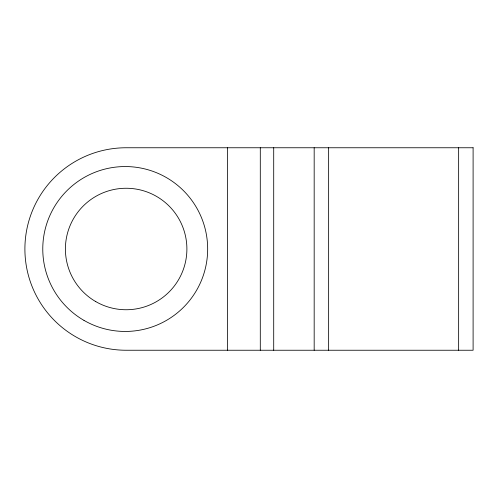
<?xml version="1.0" encoding="UTF-8"?>
<svg xmlns="http://www.w3.org/2000/svg" width="498" height="498" viewBox="0 0 498 498"><rect width="100%" height="100%" fill="white"/><g stroke="black" fill="none" stroke-linecap="round" stroke-linejoin="round"><path stroke-width="0.75" d="M458.639 147.757L458.639 350.243M328.636 147.757L328.636 350.243M314.176 147.757L314.176 350.243M273.707 147.757L273.707 350.243M260.298 147.757L260.298 350.243M227.393 147.757L227.393 350.243M473.1 147.757L126.143 147.757A101.243 101.243 0 0 0 24.9 249A101.243 101.243 0 0 0 126.143 350.243L473.1 350.243L473.1 147.757M95.772 301.607A60.75 60.75 0 0 0 186.893 249A60.75 60.75 0 0 0 95.772 196.393A60.75 60.75 0 0 0 95.772 301.607M84 320.401A82.444 82.444 0 0 0 207.666 249A82.444 82.444 0 0 0 84 177.599A82.444 82.444 0 0 0 84 320.401"/></g></svg>
